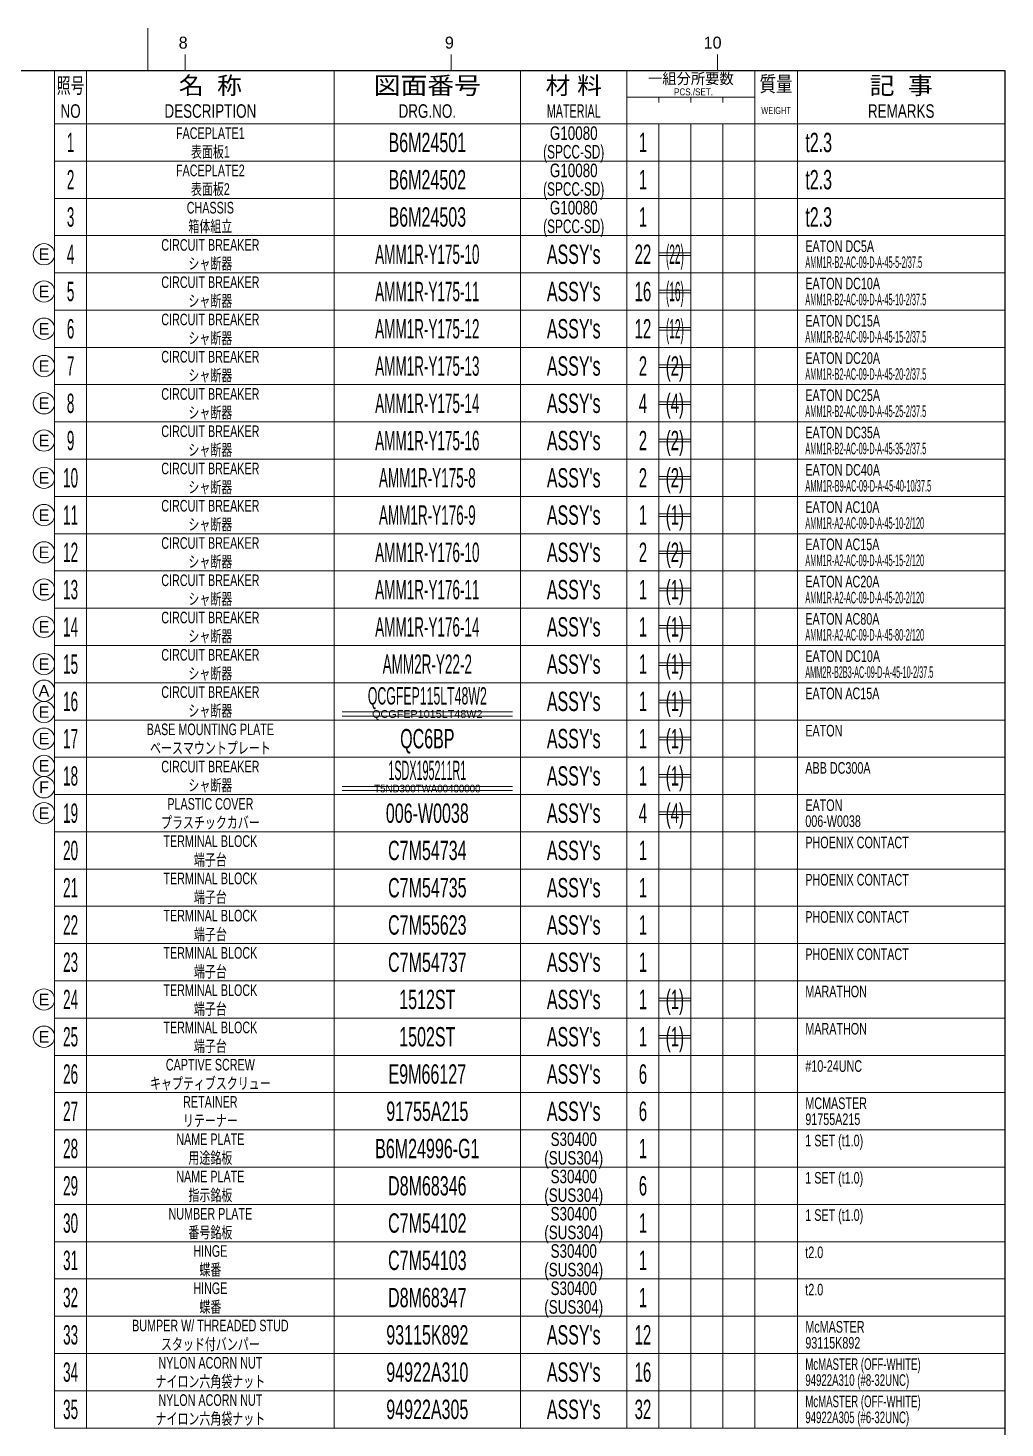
# Model space of a CAD drawing. Header units: millimetres. Extents: x 7 to 587, y 2 to 418.
# Drawn here: x 403.5 to 587, y 155 to 418 of the extents above; entities that cross this region are included whole.
import ezdxf
from ezdxf.enums import TextEntityAlignment as Align

# ---------------------------------------------------------------- set-up
doc = ezdxf.new("R2010")
doc.units = ezdxf.units.MM
for name, color, linetype in [('GR1_05', 7, 'Continuous'), ('図面枠C7M', 7, 'Continuous'), ('表題、部品表_01', 7, 'Continuous'), ('表題、部品表_02', 7, 'Continuous'), ('表題、部品表_03', 7, 'Continuous')]:
    doc.layers.add(name, color=color, linetype=linetype)
doc.styles.add('HG丸ｺﾞｼｯｸM-PRO', font='')
doc.styles.get('HG丸ｺﾞｼｯｸM-PRO').set_extended_font_data('HG丸ｺﾞｼｯｸM-PRO')

# ---------------------------------------------------------------- blocks, each defined once
blk = doc.blocks.new('BLKF023')
at = {"layer": '図面枠C7M', "color": 4, "linetype": 'Continuous', "lineweight": 13}
for p, q in [((426, 410), (426, 418)), ((433, 413), (433, 410)), ((483, 413), (483, 410)), ((533, 413), (533, 410)), ((585, 393), (587, 393)), ((585, 386), (587, 386)), ((585, 379), (587, 379)), ((585, 372), (587, 372)), ((585, 365), (587, 365)), ((585, 358), (587, 358)), ((585, 351), (587, 351)), ((585, 344), (587, 344)), ((585, 337), (587, 337)), ((585, 330), (587, 330)), ((585, 323), (587, 323)), ((585, 316), (587, 316)), ((585, 309), (587, 309)), ((585, 302), (587, 302)), ((585, 295), (587, 295)), ((585, 288), (587, 288)), ((585, 281), (587, 281)), ((585, 274), (587, 274)), ((585, 267), (587, 267)), ((587, 260), (585, 260)), ((585, 253), (587, 253)), ((585, 246), (587, 246)), ((585, 239), (587, 239)), ((585, 232), (587, 232)), ((585, 225), (587, 225)), ((585, 218), (587, 218)), ((585, 211), (587, 211)), ((585, 204), (587, 204)), ((585, 197), (587, 197)), ((585, 190), (587, 190)), ((585, 183), (587, 183)), ((585, 176), (587, 176)), ((585, 169), (587, 169)), ((585, 162), (587, 162))]:
    blk.add_line(p, q, dxfattribs=at)
at = {"layer": '図面枠C7M', "color": 2, "linetype": 'Continuous', "lineweight": 25}
for p, q in [((33, 410), (587, 410)), ((587, 410), (587, 10))]:
    blk.add_line(p, q, dxfattribs=at)
at = {"layer": '図面枠C7M', "color": 4, "linetype": 'Continuous', "lineweight": 13, "style": 'HG丸ｺﾞｼｯｸM-PRO', "width": 1.003994}
for s, height, p in [('8', 2.25, (431.8, 413.45)), ('9', 2.25, (481.8, 413.45)), ('10', 2.255, (530.4, 413.45))]:
    blk.add_text(s, height=height, dxfattribs=at).set_placement(p, align=Align.BOTTOM_LEFT)
blk = doc.blocks.new('BLKF029')
at = {"layer": '表題、部品表_01', "color": 4, "linetype": 'Continuous', "lineweight": 13}
for p, q in [((408.5, 410), (408.5, 400)), ((408.5, 410), (587, 410)), ((414.5, 410), (414.5, 400)), ((461, 410), (461, 400)), ((496, 410), (496, 400)), ((516, 410), (516, 400)), ((540, 410), (540, 400)), ((548, 410), (548, 400)), ((587, 410), (587, 400)), ((516, 405), (540, 405)), ((522, 404), (522, 405)), ((528, 405), (528, 404)), ((534, 405), (534, 404)), ((408.5, 400), (587, 400))]:
    blk.add_line(p, q, dxfattribs=at)
at = {"layer": '表題、部品表_01', "color": 3, "linetype": 'Continuous', "lineweight": 35, "style": 'HG丸ｺﾞｼｯｸM-PRO'}
for s, height, width, p in [('照号', 2.909, 0.651535, (411.5, 407.2)), ('名  称', 3.273, 1.042426, (437.75, 407.2)), ('図面番号', 3.273, 1.127518, (478.5, 407.2)), ('材 料', 3.273, 1.042439, (506, 407.2)), ('一組分所要数', 2.036, 0.966638, (528, 408.5)), ('質量', 2.909, 0.781842, (544, 407.5)), ('記  事', 3.273, 1.042426, (567.5, 407.2)), ('PCS./SET.', 1.309, 0.862935, (528.5, 406)), ('NO', 2.545, 0.740841, (411.5, 402.4)), ('DESCRIPTION', 2.5455, 0.741365, (437.75, 402.4)), ('DRG.NO.', 2.545, 0.741189, (478.5, 402.4)), ('MATERIAL', 2.545, 0.594756, (506, 402.4)), ('WEIGHT', 1.309, 0.635507, (544, 402.5)), ('REMARKS', 2.545, 0.742803, (567.5, 402.4))]:
    blk.add_text(s, height=height, dxfattribs=dict(at, width=width)).set_placement(p, align=Align.MIDDLE_CENTER)
blk = doc.blocks.new('BLKF028')
at = {"layer": '表題、部品表_01', "color": 3, "linetype": 'Continuous', "lineweight": 13}
blk.add_blockref('BLKF029', (0, 0), dxfattribs=at)
blk = doc.blocks.new('BLKF030')
at = {"layer": '表題、部品表_02', "color": 4, "linetype": 'Continuous', "lineweight": 13}
for p, q in [((408.5, 365), (408.5, 358)), ((408.5, 365), (587, 365)), ((414.5, 365), (414.5, 358)), ((461, 365), (461, 358)), ((496, 365), (496, 358)), ((516, 365), (516, 358)), ((522, 365), (522, 358)), ((528, 365), (528, 358)), ((534, 358), (534, 365)), ((540, 365), (540, 358)), ((548, 365), (548, 358)), ((587, 365), (587, 358)), ((408.5, 358), (587, 358))]:
    blk.add_line(p, q, dxfattribs=at)
blk = doc.blocks.new('BLKF032')
at = {"layer": '表題、部品表_02', "color": 4, "linetype": 'Continuous', "lineweight": 13}
for p, q in [((408.5, 358), (408.5, 351)), ((408.5, 358), (587, 358)), ((414.5, 358), (414.5, 351)), ((461, 358), (461, 351)), ((496, 358), (496, 351)), ((516, 358), (516, 351)), ((522, 358), (522, 351)), ((528, 358), (528, 351)), ((534, 351), (534, 358)), ((540, 358), (540, 351)), ((548, 358), (548, 351)), ((587, 358), (587, 351)), ((408.5, 351), (587, 351))]:
    blk.add_line(p, q, dxfattribs=at)
blk = doc.blocks.new('BLKF034')
at = {"layer": '表題、部品表_02', "color": 4, "linetype": 'Continuous', "lineweight": 13}
for p, q in [((408.5, 302), (408.5, 295)), ((408.5, 302), (587, 302)), ((414.5, 302), (414.5, 295)), ((461, 302), (461, 295)), ((496, 302), (496, 295)), ((516, 302), (516, 295)), ((522, 302), (522, 295)), ((528, 302), (528, 295)), ((534, 295), (534, 302)), ((540, 302), (540, 295)), ((548, 302), (548, 295)), ((587, 302), (587, 295)), ((408.5, 295), (587, 295))]:
    blk.add_line(p, q, dxfattribs=at)
blk = doc.blocks.new('BLKF035')
at = {"layer": '表題、部品表_02', "color": 4, "linetype": 'Continuous', "lineweight": 13}
for p, q in [((408.5, 316), (408.5, 309)), ((408.5, 316), (587, 316)), ((414.5, 316), (414.5, 309)), ((461, 316), (461, 309)), ((496, 316), (496, 309)), ((516, 316), (516, 309)), ((522, 316), (522, 309)), ((528, 316), (528, 309)), ((534, 309), (534, 316)), ((540, 316), (540, 309)), ((548, 316), (548, 309)), ((587, 316), (587, 309)), ((408.5, 309), (587, 309))]:
    blk.add_line(p, q, dxfattribs=at)
blk = doc.blocks.new('BLKF037')
at = {"layer": '表題、部品表_02', "color": 4, "linetype": 'Continuous', "lineweight": 13}
for p, q in [((408.5, 295), (408.5, 288)), ((408.5, 295), (587, 295)), ((414.5, 295), (414.5, 288)), ((461, 295), (461, 288)), ((496, 295), (496, 288)), ((516, 295), (516, 288)), ((522, 295), (522, 288)), ((528, 295), (528, 288)), ((534, 288), (534, 295)), ((540, 295), (540, 288)), ((548, 295), (548, 288)), ((587, 295), (587, 288)), ((408.5, 288), (587, 288))]:
    blk.add_line(p, q, dxfattribs=at)
blk = doc.blocks.new('BLKF039')
at = {"layer": '表題、部品表_02', "color": 4, "linetype": 'Continuous', "lineweight": 13}
for p, q in [((408.5, 323), (408.5, 316)), ((408.5, 323), (587, 323)), ((414.5, 323), (414.5, 316)), ((461, 323), (461, 316)), ((496, 323), (496, 316)), ((516, 323), (516, 316)), ((522, 323), (522, 316)), ((528, 323), (528, 316)), ((534, 316), (534, 323)), ((540, 323), (540, 316)), ((548, 323), (548, 316)), ((587, 323), (587, 316)), ((408.5, 316), (587, 316))]:
    blk.add_line(p, q, dxfattribs=at)
blk = doc.blocks.new('BLKF041')
at = {"layer": '表題、部品表_02', "color": 4, "linetype": 'Continuous', "lineweight": 13}
for p, q in [((408.5, 344), (408.5, 337)), ((408.5, 344), (587, 344)), ((414.5, 344), (414.5, 337)), ((461, 344), (461, 337)), ((496, 344), (496, 337)), ((516, 344), (516, 337)), ((522, 344), (522, 337)), ((528, 344), (528, 337)), ((534, 337), (534, 344)), ((540, 344), (540, 337)), ((548, 344), (548, 337)), ((587, 344), (587, 337)), ((408.5, 337), (587, 337))]:
    blk.add_line(p, q, dxfattribs=at)
blk = doc.blocks.new('BLKF045')
at = {"layer": '表題、部品表_02', "color": 4, "linetype": 'Continuous', "lineweight": 13}
for p, q in [((408.5, 337), (408.5, 330)), ((408.5, 337), (587, 337)), ((414.5, 337), (414.5, 330)), ((461, 337), (461, 330)), ((496, 337), (496, 330)), ((516, 337), (516, 330)), ((522, 337), (522, 330)), ((528, 337), (528, 330)), ((534, 330), (534, 337)), ((540, 337), (540, 330)), ((548, 337), (548, 330)), ((587, 337), (587, 330)), ((408.5, 330), (587, 330))]:
    blk.add_line(p, q, dxfattribs=at)
blk = doc.blocks.new('BLKF047')
at = {"layer": '表題、部品表_02', "color": 4, "linetype": 'Continuous', "lineweight": 13}
for p, q in [((408.5, 330), (408.5, 323)), ((408.5, 330), (587, 330)), ((414.5, 330), (414.5, 323)), ((461, 330), (461, 323)), ((496, 330), (496, 323)), ((516, 330), (516, 323)), ((522, 330), (522, 323)), ((528, 330), (528, 323)), ((534, 323), (534, 330)), ((540, 330), (540, 323)), ((548, 330), (548, 323)), ((587, 330), (587, 323)), ((408.5, 323), (587, 323))]:
    blk.add_line(p, q, dxfattribs=at)
blk = doc.blocks.new('BLKF048')
at = {"layer": '表題、部品表_02', "color": 4, "linetype": 'Continuous', "lineweight": 13}
for p, q in [((408.5, 288), (408.5, 281)), ((408.5, 288), (587, 288)), ((414.5, 288), (414.5, 281)), ((461, 288), (461, 281)), ((496, 288), (496, 281)), ((516, 288), (516, 281)), ((522, 288), (522, 281)), ((528, 288), (528, 281)), ((534, 281), (534, 288)), ((540, 288), (540, 281)), ((548, 288), (548, 281)), ((587, 288), (587, 281)), ((408.5, 281), (587, 281))]:
    blk.add_line(p, q, dxfattribs=at)
blk = doc.blocks.new('BLKF050')
at = {"layer": '表題、部品表_02', "color": 4, "linetype": 'Continuous', "lineweight": 13}
for p, q in [((408.5, 281), (408.5, 274)), ((408.5, 281), (587, 281)), ((414.5, 281), (414.5, 274)), ((461, 281), (461, 274)), ((496, 281), (496, 274)), ((516, 281), (516, 274)), ((522, 281), (522, 274)), ((528, 281), (528, 274)), ((534, 274), (534, 281)), ((540, 281), (540, 274)), ((548, 281), (548, 274)), ((587, 281), (587, 274)), ((408.5, 274), (587, 274))]:
    blk.add_line(p, q, dxfattribs=at)
blk = doc.blocks.new('BLKF052')
at = {"layer": '表題、部品表_02', "color": 4, "linetype": 'Continuous', "lineweight": 13}
for p, q in [((408.5, 274), (408.5, 267)), ((408.5, 274), (587, 274)), ((414.5, 274), (414.5, 267)), ((461, 274), (461, 267)), ((496, 274), (496, 267)), ((516, 274), (516, 267)), ((522, 274), (522, 267)), ((528, 274), (528, 267)), ((534, 267), (534, 274)), ((540, 274), (540, 267)), ((548, 274), (548, 267)), ((587, 274), (587, 267)), ((408.5, 267), (587, 267))]:
    blk.add_line(p, q, dxfattribs=at)
blk = doc.blocks.new('BLKF054')
at = {"layer": '表題、部品表_02', "color": 4, "linetype": 'Continuous', "lineweight": 13}
for p, q in [((408.5, 267), (408.5, 260)), ((408.5, 267), (587, 267)), ((414.5, 267), (414.5, 260)), ((461, 267), (461, 260)), ((496, 267), (496, 260)), ((516, 267), (516, 260)), ((522, 267), (522, 260)), ((528, 267), (528, 260)), ((534, 260), (534, 267)), ((540, 267), (540, 260)), ((548, 267), (548, 260)), ((587, 267), (587, 260)), ((408.5, 260), (587, 260))]:
    blk.add_line(p, q, dxfattribs=at)
blk = doc.blocks.new('BLKF056')
at = {"layer": '表題、部品表_02', "color": 4, "linetype": 'Continuous', "lineweight": 13}
for p, q in [((408.5, 260), (408.5, 253)), ((408.5, 260), (587, 260)), ((414.5, 260), (414.5, 253)), ((461, 260), (461, 253)), ((496, 260), (496, 253)), ((516, 260), (516, 253)), ((522, 260), (522, 253)), ((528, 260), (528, 253)), ((534, 253), (534, 260)), ((540, 260), (540, 253)), ((548, 260), (548, 253)), ((587, 260), (587, 253)), ((408.5, 253), (587, 253))]:
    blk.add_line(p, q, dxfattribs=at)
blk = doc.blocks.new('BLKF058')
at = {"layer": '表題、部品表_02', "color": 4, "linetype": 'Continuous', "lineweight": 13}
for p, q in [((408.5, 351), (408.5, 344)), ((408.5, 351), (587, 351)), ((414.5, 351), (414.5, 344)), ((461, 351), (461, 344)), ((496, 351), (496, 344)), ((516, 351), (516, 344)), ((522, 351), (522, 344)), ((528, 351), (528, 344)), ((534, 344), (534, 351)), ((540, 351), (540, 344)), ((548, 351), (548, 344)), ((587, 351), (587, 344)), ((408.5, 344), (587, 344))]:
    blk.add_line(p, q, dxfattribs=at)
blk = doc.blocks.new('BLKF060')
at = {"layer": '表題、部品表_02', "color": 4, "linetype": 'Continuous', "lineweight": 13}
for p, q in [((408.5, 309), (408.5, 302)), ((408.5, 309), (587, 309)), ((414.5, 309), (414.5, 302)), ((461, 309), (461, 302)), ((496, 309), (496, 302)), ((516, 309), (516, 302)), ((522, 309), (522, 302)), ((528, 309), (528, 302)), ((534, 302), (534, 309)), ((540, 309), (540, 302)), ((548, 309), (548, 302)), ((587, 309), (587, 302)), ((408.5, 302), (587, 302))]:
    blk.add_line(p, q, dxfattribs=at)
blk = doc.blocks.new('BLKF062')
at = {"layer": '表題、部品表_02', "color": 4, "linetype": 'Continuous', "lineweight": 13}
for p, q in [((408.5, 253), (408.5, 246)), ((408.5, 253), (587, 253)), ((414.5, 253), (414.5, 246)), ((461, 253), (461, 246)), ((496, 253), (496, 246)), ((516, 253), (516, 246)), ((522, 253), (522, 246)), ((528, 253), (528, 246)), ((534, 246), (534, 253)), ((540, 253), (540, 246)), ((548, 253), (548, 246)), ((587, 253), (587, 246)), ((408.5, 246), (587, 246))]:
    blk.add_line(p, q, dxfattribs=at)
blk = doc.blocks.new('BLKF064')
at = {"layer": '表題、部品表_02', "color": 4, "linetype": 'Continuous', "lineweight": 13}
for p, q in [((408.5, 386), (408.5, 379)), ((408.5, 386), (587, 386)), ((414.5, 386), (414.5, 379)), ((461, 386), (461, 379)), ((496, 386), (496, 379)), ((516, 386), (516, 379)), ((522, 386), (522, 379)), ((528, 386), (528, 379)), ((534, 379), (534, 386)), ((540, 386), (540, 379)), ((548, 386), (548, 379)), ((587, 386), (587, 379)), ((408.5, 379), (587, 379))]:
    blk.add_line(p, q, dxfattribs=at)
blk = doc.blocks.new('BLKF066')
at = {"layer": '表題、部品表_02', "color": 4, "linetype": 'Continuous', "lineweight": 13}
for p, q in [((408.5, 400), (408.5, 393)), ((408.5, 400), (587, 400)), ((414.5, 400), (414.5, 393)), ((461, 400), (461, 393)), ((496, 400), (496, 393)), ((516, 400), (516, 393)), ((522, 400), (522, 393)), ((528, 400), (528, 393)), ((534, 393), (534, 400)), ((540, 400), (540, 393)), ((548, 400), (548, 393)), ((587, 400), (587, 393)), ((408.5, 393), (587, 393))]:
    blk.add_line(p, q, dxfattribs=at)
blk = doc.blocks.new('BLKF068')
at = {"layer": '表題、部品表_02', "color": 4, "linetype": 'Continuous', "lineweight": 13}
for p, q in [((408.5, 379), (408.5, 372)), ((408.5, 379), (587, 379)), ((414.5, 379), (414.5, 372)), ((461, 379), (461, 372)), ((496, 379), (496, 372)), ((516, 379), (516, 372)), ((522, 379), (522, 372)), ((528, 379), (528, 372)), ((534, 372), (534, 379)), ((540, 379), (540, 372)), ((548, 379), (548, 372)), ((587, 379), (587, 372)), ((408.5, 372), (587, 372))]:
    blk.add_line(p, q, dxfattribs=at)
blk = doc.blocks.new('BLKF070')
at = {"layer": '表題、部品表_02', "color": 4, "linetype": 'Continuous', "lineweight": 13}
for p, q in [((408.5, 393), (408.5, 386)), ((408.5, 393), (587, 393)), ((414.5, 393), (414.5, 386)), ((461, 393), (461, 386)), ((496, 393), (496, 386)), ((516, 393), (516, 386)), ((522, 393), (522, 386)), ((528, 393), (528, 386)), ((534, 386), (534, 393)), ((540, 393), (540, 386)), ((548, 393), (548, 386)), ((587, 393), (587, 386)), ((408.5, 386), (587, 386))]:
    blk.add_line(p, q, dxfattribs=at)
blk = doc.blocks.new('BLKF072')
at = {"layer": '表題、部品表_02', "color": 4, "linetype": 'Continuous', "lineweight": 13}
for p, q in [((408.5, 372), (408.5, 365)), ((408.5, 372), (587, 372)), ((414.5, 372), (414.5, 365)), ((461, 372), (461, 365)), ((496, 372), (496, 365)), ((516, 372), (516, 365)), ((522, 372), (522, 365)), ((528, 372), (528, 365)), ((534, 365), (534, 372)), ((540, 372), (540, 365)), ((548, 372), (548, 365)), ((587, 372), (587, 365)), ((408.5, 365), (587, 365))]:
    blk.add_line(p, q, dxfattribs=at)
blk = doc.blocks.new('BLKF074')
at = {"layer": '表題、部品表_02', "color": 4, "linetype": 'Continuous', "lineweight": 13}
for p, q in [((408.5, 246), (408.5, 239)), ((408.5, 246), (587, 246)), ((414.5, 246), (414.5, 239)), ((461, 246), (461, 239)), ((496, 246), (496, 239)), ((516, 246), (516, 239)), ((522, 246), (522, 239)), ((528, 246), (528, 239)), ((534, 239), (534, 246)), ((540, 246), (540, 239)), ((548, 246), (548, 239)), ((587, 246), (587, 239)), ((408.5, 239), (587, 239))]:
    blk.add_line(p, q, dxfattribs=at)
blk = doc.blocks.new('BLKF076')
at = {"layer": '表題、部品表_02', "color": 4, "linetype": 'Continuous', "lineweight": 13}
for p, q in [((408.5, 239), (408.5, 232)), ((408.5, 239), (587, 239)), ((414.5, 239), (414.5, 232)), ((461, 239), (461, 232)), ((496, 239), (496, 232)), ((516, 239), (516, 232)), ((522, 239), (522, 232)), ((528, 239), (528, 232)), ((534, 232), (534, 239)), ((540, 239), (540, 232)), ((548, 239), (548, 232)), ((587, 239), (587, 232)), ((408.5, 232), (587, 232))]:
    blk.add_line(p, q, dxfattribs=at)
blk = doc.blocks.new('BLKF078')
at = {"layer": '表題、部品表_02', "color": 4, "linetype": 'Continuous', "lineweight": 13}
for p, q in [((408.5, 232), (408.5, 225)), ((408.5, 232), (587, 232)), ((414.5, 232), (414.5, 225)), ((461, 232), (461, 225)), ((496, 232), (496, 225)), ((516, 232), (516, 225)), ((522, 232), (522, 225)), ((528, 232), (528, 225)), ((534, 225), (534, 232)), ((540, 232), (540, 225)), ((548, 232), (548, 225)), ((587, 232), (587, 225)), ((408.5, 225), (587, 225))]:
    blk.add_line(p, q, dxfattribs=at)
blk = doc.blocks.new('BLKF080')
at = {"layer": '表題、部品表_02', "color": 4, "linetype": 'Continuous', "lineweight": 13}
for p, q in [((408.5, 225), (408.5, 218)), ((408.5, 225), (587, 225)), ((414.5, 225), (414.5, 218)), ((461, 225), (461, 218)), ((496, 225), (496, 218)), ((516, 225), (516, 218)), ((522, 225), (522, 218)), ((528, 225), (528, 218)), ((534, 218), (534, 225)), ((540, 225), (540, 218)), ((548, 225), (548, 218)), ((587, 225), (587, 218)), ((408.5, 218), (587, 218))]:
    blk.add_line(p, q, dxfattribs=at)
blk = doc.blocks.new('BLKF082')
at = {"layer": '表題、部品表_02', "color": 4, "linetype": 'Continuous', "lineweight": 13}
for p, q in [((408.5, 218), (408.5, 211)), ((408.5, 218), (587, 218)), ((414.5, 218), (414.5, 211)), ((461, 218), (461, 211)), ((496, 218), (496, 211)), ((516, 218), (516, 211)), ((522, 218), (522, 211)), ((528, 218), (528, 211)), ((534, 211), (534, 218)), ((540, 218), (540, 211)), ((548, 218), (548, 211)), ((587, 218), (587, 211)), ((408.5, 211), (587, 211))]:
    blk.add_line(p, q, dxfattribs=at)
blk = doc.blocks.new('BLKF084')
at = {"layer": '表題、部品表_02', "color": 4, "linetype": 'Continuous', "lineweight": 13}
for p, q in [((408.5, 211), (408.5, 204)), ((408.5, 211), (587, 211)), ((414.5, 211), (414.5, 204)), ((461, 211), (461, 204)), ((496, 211), (496, 204)), ((516, 211), (516, 204)), ((522, 211), (522, 204)), ((528, 211), (528, 204)), ((534, 204), (534, 211)), ((540, 211), (540, 204)), ((548, 211), (548, 204)), ((587, 211), (587, 204)), ((408.5, 204), (587, 204))]:
    blk.add_line(p, q, dxfattribs=at)
blk = doc.blocks.new('BLKF086')
at = {"layer": '表題、部品表_02', "color": 4, "linetype": 'Continuous', "lineweight": 13}
for p, q in [((408.5, 204), (408.5, 197)), ((408.5, 204), (587, 204)), ((414.5, 204), (414.5, 197)), ((461, 204), (461, 197)), ((496, 204), (496, 197)), ((516, 204), (516, 197)), ((522, 204), (522, 197)), ((528, 204), (528, 197)), ((534, 197), (534, 204)), ((540, 204), (540, 197)), ((548, 204), (548, 197)), ((587, 204), (587, 197)), ((408.5, 197), (587, 197))]:
    blk.add_line(p, q, dxfattribs=at)
blk = doc.blocks.new('BLKF088')
at = {"layer": '表題、部品表_02', "color": 4, "linetype": 'Continuous', "lineweight": 13}
for p, q in [((408.5, 197), (408.5, 190)), ((408.5, 197), (587, 197)), ((414.5, 197), (414.5, 190)), ((461, 197), (461, 190)), ((496, 197), (496, 190)), ((516, 197), (516, 190)), ((522, 197), (522, 190)), ((528, 197), (528, 190)), ((534, 190), (534, 197)), ((540, 197), (540, 190)), ((548, 197), (548, 190)), ((587, 197), (587, 190)), ((408.5, 190), (587, 190))]:
    blk.add_line(p, q, dxfattribs=at)
blk = doc.blocks.new('BLKF090')
at = {"layer": '表題、部品表_02', "color": 4, "linetype": 'Continuous', "lineweight": 13}
for p, q in [((408.5, 190), (408.5, 183)), ((408.5, 190), (587, 190)), ((414.5, 190), (414.5, 183)), ((461, 190), (461, 183)), ((496, 190), (496, 183)), ((516, 190), (516, 183)), ((522, 190), (522, 183)), ((528, 190), (528, 183)), ((534, 183), (534, 190)), ((540, 190), (540, 183)), ((548, 190), (548, 183)), ((587, 190), (587, 183)), ((408.5, 183), (587, 183))]:
    blk.add_line(p, q, dxfattribs=at)
blk = doc.blocks.new('BLKF092')
at = {"layer": '表題、部品表_02', "color": 4, "linetype": 'Continuous', "lineweight": 13}
for p, q in [((408.5, 176), (408.5, 169)), ((408.5, 176), (587, 176)), ((414.5, 176), (414.5, 169)), ((461, 176), (461, 169)), ((496, 176), (496, 169)), ((516, 176), (516, 169)), ((522, 176), (522, 169)), ((528, 176), (528, 169)), ((534, 169), (534, 176)), ((540, 176), (540, 169)), ((548, 176), (548, 169)), ((587, 176), (587, 169)), ((408.5, 169), (587, 169))]:
    blk.add_line(p, q, dxfattribs=at)
blk = doc.blocks.new('BLKF094')
at = {"layer": '表題、部品表_02', "color": 4, "linetype": 'Continuous', "lineweight": 13}
for p, q in [((408.5, 169), (408.5, 162)), ((408.5, 169), (587, 169)), ((414.5, 169), (414.5, 162)), ((461, 169), (461, 162)), ((496, 169), (496, 162)), ((516, 169), (516, 162)), ((522, 169), (522, 162)), ((528, 169), (528, 162)), ((534, 162), (534, 169)), ((540, 169), (540, 162)), ((548, 169), (548, 162)), ((587, 169), (587, 162)), ((408.5, 162), (587, 162))]:
    blk.add_line(p, q, dxfattribs=at)
blk = doc.blocks.new('BLKF112')
at = {"layer": '表題、部品表_02', "color": 4, "linetype": 'Continuous', "lineweight": 13}
for p, q in [((408.5, 162), (408.5, 155)), ((408.5, 162), (587, 162)), ((414.5, 162), (414.5, 155)), ((461, 162), (461, 155)), ((496, 162), (496, 155)), ((516, 162), (516, 155)), ((522, 162), (522, 155)), ((528, 162), (528, 155)), ((534, 155), (534, 162)), ((540, 162), (540, 155)), ((548, 162), (548, 155)), ((587, 162), (587, 155)), ((408.5, 155), (587, 155))]:
    blk.add_line(p, q, dxfattribs=at)
blk = doc.blocks.new('BLKF156')
at = {"layer": '表題、部品表_02', "color": 4, "linetype": 'Continuous', "lineweight": 13}
for p, q in [((408.5, 183), (408.5, 176)), ((408.5, 183), (587, 183)), ((414.5, 183), (414.5, 176)), ((461, 183), (461, 176)), ((496, 183), (496, 176)), ((516, 183), (516, 176)), ((522, 183), (522, 176)), ((528, 183), (528, 176)), ((534, 176), (534, 183)), ((540, 183), (540, 176)), ((548, 183), (548, 176)), ((587, 183), (587, 176)), ((408.5, 176), (587, 176))]:
    blk.add_line(p, q, dxfattribs=at)
blk = doc.blocks.new('BLKF180')
at = {"layer": 'GR1_05', "color": 4, "linetype": 'Continuous', "lineweight": 13}
blk.add_circle((406.5, 293.5), 2, dxfattribs=at)
at = {"layer": 'GR1_05', "color": 4, "linetype": 'Continuous', "lineweight": 13, "style": 'HG丸ｺﾞｼｯｸM-PRO', "width": 1.042301}
blk.add_text('A', height=2.18, dxfattribs=at).set_placement((406.5, 293.5), align=Align.MIDDLE_CENTER)
blk = doc.blocks.new('BLKF195')
at = {"layer": 'GR1_05', "color": 4, "linetype": 'Continuous', "lineweight": 13}
blk.add_circle((406.5, 375.5), 2, dxfattribs=at)
at = {"layer": 'GR1_05', "color": 4, "linetype": 'Continuous', "lineweight": 13, "style": 'HG丸ｺﾞｼｯｸM-PRO', "width": 1.04259}
blk.add_text('E', height=2.18, dxfattribs=at).set_placement((406.5, 375.5), align=Align.MIDDLE_CENTER)
blk = doc.blocks.new('BLKF196')
at = {"layer": 'GR1_05', "color": 4, "linetype": 'Continuous', "lineweight": 13}
blk.add_circle((406.5, 368.5), 2, dxfattribs=at)
at = {"layer": 'GR1_05', "color": 4, "linetype": 'Continuous', "lineweight": 13, "style": 'HG丸ｺﾞｼｯｸM-PRO', "width": 1.04259}
blk.add_text('E', height=2.18, dxfattribs=at).set_placement((406.5, 368.5), align=Align.MIDDLE_CENTER)
blk = doc.blocks.new('BLKF197')
at = {"layer": 'GR1_05', "color": 4, "linetype": 'Continuous', "lineweight": 13}
blk.add_circle((406.5, 361.5), 2, dxfattribs=at)
at = {"layer": 'GR1_05', "color": 4, "linetype": 'Continuous', "lineweight": 13, "style": 'HG丸ｺﾞｼｯｸM-PRO', "width": 1.04259}
blk.add_text('E', height=2.18, dxfattribs=at).set_placement((406.5, 361.5), align=Align.MIDDLE_CENTER)
blk = doc.blocks.new('BLKF198')
at = {"layer": 'GR1_05', "color": 4, "linetype": 'Continuous', "lineweight": 13}
blk.add_circle((406.5, 354.5), 2, dxfattribs=at)
at = {"layer": 'GR1_05', "color": 4, "linetype": 'Continuous', "lineweight": 13, "style": 'HG丸ｺﾞｼｯｸM-PRO', "width": 1.04259}
blk.add_text('E', height=2.18, dxfattribs=at).set_placement((406.5, 354.5), align=Align.MIDDLE_CENTER)
blk = doc.blocks.new('BLKF199')
at = {"layer": 'GR1_05', "color": 4, "linetype": 'Continuous', "lineweight": 13}
blk.add_circle((406.5, 347.5), 2, dxfattribs=at)
at = {"layer": 'GR1_05', "color": 4, "linetype": 'Continuous', "lineweight": 13, "style": 'HG丸ｺﾞｼｯｸM-PRO', "width": 1.04259}
blk.add_text('E', height=2.18, dxfattribs=at).set_placement((406.5, 347.5), align=Align.MIDDLE_CENTER)
blk = doc.blocks.new('BLKF200')
at = {"layer": 'GR1_05', "color": 4, "linetype": 'Continuous', "lineweight": 13}
blk.add_circle((406.5, 340.5), 2, dxfattribs=at)
at = {"layer": 'GR1_05', "color": 4, "linetype": 'Continuous', "lineweight": 13, "style": 'HG丸ｺﾞｼｯｸM-PRO', "width": 1.04259}
blk.add_text('E', height=2.18, dxfattribs=at).set_placement((406.5, 340.5), align=Align.MIDDLE_CENTER)
blk = doc.blocks.new('BLKF201')
at = {"layer": 'GR1_05', "color": 4, "linetype": 'Continuous', "lineweight": 13}
blk.add_circle((406.5, 333.5), 2, dxfattribs=at)
at = {"layer": 'GR1_05', "color": 4, "linetype": 'Continuous', "lineweight": 13, "style": 'HG丸ｺﾞｼｯｸM-PRO', "width": 1.04259}
blk.add_text('E', height=2.18, dxfattribs=at).set_placement((406.5, 333.5), align=Align.MIDDLE_CENTER)
blk = doc.blocks.new('BLKF202')
at = {"layer": 'GR1_05', "color": 4, "linetype": 'Continuous', "lineweight": 13}
blk.add_circle((406.5, 326.5), 2, dxfattribs=at)
at = {"layer": 'GR1_05', "color": 4, "linetype": 'Continuous', "lineweight": 13, "style": 'HG丸ｺﾞｼｯｸM-PRO', "width": 1.04259}
blk.add_text('E', height=2.18, dxfattribs=at).set_placement((406.5, 326.5), align=Align.MIDDLE_CENTER)
blk = doc.blocks.new('BLKF203')
at = {"layer": 'GR1_05', "color": 4, "linetype": 'Continuous', "lineweight": 13}
blk.add_circle((406.5, 319.5), 2, dxfattribs=at)
at = {"layer": 'GR1_05', "color": 4, "linetype": 'Continuous', "lineweight": 13, "style": 'HG丸ｺﾞｼｯｸM-PRO', "width": 1.04259}
blk.add_text('E', height=2.18, dxfattribs=at).set_placement((406.5, 319.5), align=Align.MIDDLE_CENTER)
blk = doc.blocks.new('BLKF204')
at = {"layer": 'GR1_05', "color": 4, "linetype": 'Continuous', "lineweight": 13}
blk.add_circle((406.5, 312.5), 2, dxfattribs=at)
at = {"layer": 'GR1_05', "color": 4, "linetype": 'Continuous', "lineweight": 13, "style": 'HG丸ｺﾞｼｯｸM-PRO', "width": 1.04259}
blk.add_text('E', height=2.18, dxfattribs=at).set_placement((406.5, 312.5), align=Align.MIDDLE_CENTER)
blk = doc.blocks.new('BLKF205')
at = {"layer": 'GR1_05', "color": 4, "linetype": 'Continuous', "lineweight": 13}
blk.add_circle((406.5, 305.5), 2, dxfattribs=at)
at = {"layer": 'GR1_05', "color": 4, "linetype": 'Continuous', "lineweight": 13, "style": 'HG丸ｺﾞｼｯｸM-PRO', "width": 1.04259}
blk.add_text('E', height=2.18, dxfattribs=at).set_placement((406.5, 305.5), align=Align.MIDDLE_CENTER)
blk = doc.blocks.new('BLKF206')
at = {"layer": 'GR1_05', "color": 4, "linetype": 'Continuous', "lineweight": 13}
blk.add_circle((406.5, 298.5), 2, dxfattribs=at)
at = {"layer": 'GR1_05', "color": 4, "linetype": 'Continuous', "lineweight": 13, "style": 'HG丸ｺﾞｼｯｸM-PRO', "width": 1.04259}
blk.add_text('E', height=2.18, dxfattribs=at).set_placement((406.5, 298.5), align=Align.MIDDLE_CENTER)
blk = doc.blocks.new('BLKF207')
at = {"layer": 'GR1_05', "color": 4, "linetype": 'Continuous', "lineweight": 13}
blk.add_circle((406.5, 270.5), 2, dxfattribs=at)
at = {"layer": 'GR1_05', "color": 4, "linetype": 'Continuous', "lineweight": 13, "style": 'HG丸ｺﾞｼｯｸM-PRO', "width": 1.04259}
blk.add_text('E', height=2.18, dxfattribs=at).set_placement((406.5, 270.5), align=Align.MIDDLE_CENTER)
blk = doc.blocks.new('BLKF208')
at = {"layer": 'GR1_05', "color": 4, "linetype": 'Continuous', "lineweight": 13}
blk.add_circle((406.5, 279.37), 2, dxfattribs=at)
at = {"layer": 'GR1_05', "color": 4, "linetype": 'Continuous', "lineweight": 13, "style": 'HG丸ｺﾞｼｯｸM-PRO', "width": 1.04259}
blk.add_text('E', height=2.18, dxfattribs=at).set_placement((406.5, 279.37), align=Align.MIDDLE_CENTER)
blk = doc.blocks.new('BLKF209')
at = {"layer": 'GR1_05', "color": 4, "linetype": 'Continuous', "lineweight": 13}
blk.add_circle((406.5, 284.5), 2, dxfattribs=at)
at = {"layer": 'GR1_05', "color": 4, "linetype": 'Continuous', "lineweight": 13, "style": 'HG丸ｺﾞｼｯｸM-PRO', "width": 1.04259}
blk.add_text('E', height=2.18, dxfattribs=at).set_placement((406.5, 284.5), align=Align.MIDDLE_CENTER)
blk = doc.blocks.new('BLKF210')
at = {"layer": 'GR1_05', "color": 4, "linetype": 'Continuous', "lineweight": 13}
blk.add_circle((406.5, 235.5), 2, dxfattribs=at)
at = {"layer": 'GR1_05', "color": 4, "linetype": 'Continuous', "lineweight": 13, "style": 'HG丸ｺﾞｼｯｸM-PRO', "width": 1.04259}
blk.add_text('E', height=2.18, dxfattribs=at).set_placement((406.5, 235.5), align=Align.MIDDLE_CENTER)
blk = doc.blocks.new('BLKF211')
at = {"layer": 'GR1_05', "color": 4, "linetype": 'Continuous', "lineweight": 13}
blk.add_circle((406.5, 228.5), 2, dxfattribs=at)
at = {"layer": 'GR1_05', "color": 4, "linetype": 'Continuous', "lineweight": 13, "style": 'HG丸ｺﾞｼｯｸM-PRO', "width": 1.04259}
blk.add_text('E', height=2.18, dxfattribs=at).set_placement((406.5, 228.5), align=Align.MIDDLE_CENTER)
blk = doc.blocks.new('BLKF212')
at = {"layer": 'GR1_05', "color": 4, "linetype": 'Continuous', "lineweight": 13}
blk.add_circle((406.5, 289.5), 2, dxfattribs=at)
at = {"layer": 'GR1_05', "color": 4, "linetype": 'Continuous', "lineweight": 13, "style": 'HG丸ｺﾞｼｯｸM-PRO', "width": 1.04259}
blk.add_text('E', height=2.18, dxfattribs=at).set_placement((406.5, 289.5), align=Align.MIDDLE_CENTER)
blk = doc.blocks.new('BLKF221')
at = {"layer": 'GR1_05', "color": 4, "linetype": 'Continuous', "lineweight": 13}
blk.add_circle((406.5, 275.37), 2, dxfattribs=at)
at = {"layer": 'GR1_05', "color": 4, "linetype": 'Continuous', "lineweight": 13, "style": 'HG丸ｺﾞｼｯｸM-PRO', "width": 1.042153}
blk.add_text('F', height=2.18, dxfattribs=at).set_placement((406.5, 275.37), align=Align.MIDDLE_CENTER)

msp = doc.modelspace()

# ---------------------------------------------------------------- linework, layer by layer
at = {"layer": 'GR1_05', "color": 4, "linetype": 'Continuous', "lineweight": 13}
for p, q in [((522, 375.75), (528, 375.75)), ((522, 375.25), (528, 375.25)), ((522, 368.75), (528, 368.75)), ((522, 368.25), (528, 368.25)), ((522, 361.75), (528, 361.75)), ((522, 361.25), (528, 361.25)), ((522, 354.75), (528, 354.75)), ((522, 354.25), (528, 354.25)), ((522, 347.75), (528, 347.75)), ((522, 347.25), (528, 347.25)), ((522, 340.75), (528, 340.75)), ((522, 340.25), (528, 340.25)), ((522, 333.75), (528, 333.75)), ((522, 333.25), (528, 333.25)), ((522, 326.75), (528, 326.75)), ((522, 326.25), (528, 326.25)), ((522, 319.75), (528, 319.75)), ((522, 319.25), (528, 319.25)), ((522, 312.75), (528, 312.75)), ((522, 312.25), (528, 312.25)), ((522, 305.75), (528, 305.75)), ((522, 305.25), (528, 305.25)), ((522, 298.75), (528, 298.75)), ((522, 298.25), (528, 298.25)), ((462.5, 289.53), (494.5, 289.53)), ((522, 291.75), (528, 291.75)), ((522, 291.25), (528, 291.25)), ((462.5, 288.73), (494.5, 288.73)), ((522, 284.75), (528, 284.75)), ((522, 284.25), (528, 284.25)), ((522, 277.75), (528, 277.75)), ((522, 277.25), (528, 277.25)), ((462.5, 275.53), (494.5, 275.53)), ((462.5, 274.73), (494.5, 274.73)), ((522, 270.75), (528, 270.75)), ((522, 270.25), (528, 270.25)), ((522, 235.75), (528, 235.75)), ((522, 235.25), (528, 235.25)), ((522, 228.75), (528, 228.75)), ((522, 228.25), (528, 228.25))]:
    msp.add_line(p, q, dxfattribs=at)

# ---------------------------------------------------------------- block references
for name in ['BLKF195', 'BLKF196', 'BLKF197', 'BLKF198', 'BLKF199', 'BLKF200', 'BLKF201', 'BLKF202', 'BLKF203', 'BLKF204', 'BLKF205', 'BLKF206', 'BLKF180', 'BLKF212', 'BLKF209', 'BLKF208', 'BLKF221', 'BLKF207', 'BLKF210', 'BLKF211']:
    msp.add_blockref(name, (0, 0), dxfattribs=at)
at = {"layer": '図面枠C7M', "color": 4, "linetype": 'Continuous', "lineweight": 13}
msp.add_blockref('BLKF023', (0, 0), dxfattribs=at)
at = {"layer": '表題、部品表_01', "color": 3, "linetype": 'Continuous', "lineweight": 13}
msp.add_blockref('BLKF028', (0, 0), dxfattribs=at)
at = {"layer": '表題、部品表_02', "color": 4, "linetype": 'Continuous', "lineweight": 13}
for name in ['BLKF066', 'BLKF070', 'BLKF064', 'BLKF068', 'BLKF072', 'BLKF030', 'BLKF032', 'BLKF058', 'BLKF041', 'BLKF045', 'BLKF047', 'BLKF039', 'BLKF035', 'BLKF060', 'BLKF034', 'BLKF037', 'BLKF048', 'BLKF050', 'BLKF052', 'BLKF054', 'BLKF056', 'BLKF062', 'BLKF074', 'BLKF076', 'BLKF078', 'BLKF080', 'BLKF082', 'BLKF084', 'BLKF086', 'BLKF088', 'BLKF090', 'BLKF156', 'BLKF092', 'BLKF094', 'BLKF112']:
    msp.add_blockref(name, (0, 0), dxfattribs=at)

# ---------------------------------------------------------------- texts
at = {"layer": 'GR1_05', "color": 3, "linetype": 'Continuous', "lineweight": 13, "style": 'HG丸ｺﾞｼｯｸM-PRO'}
for s, width, p in [('(22)', 0.391835, (525, 375.5)), ('(16)', 0.391835, (525, 368.5)), ('(12)', 0.391835, (525, 361.5)), ('(2)', 0.576968, (525, 354.5)), ('(4)', 0.576968, (525, 347.5)), ('(2)', 0.576968, (525, 340.5)), ('(2)', 0.576968, (525, 333.5)), ('(1)', 0.576968, (525, 326.5)), ('(2)', 0.576968, (525, 319.5)), ('(1)', 0.576968, (525, 312.5)), ('(1)', 0.576968, (525, 305.5)), ('(1)', 0.576968, (525, 298.5)), ('(1)', 0.576968, (525, 291.5)), ('(1)', 0.576968, (525, 284.5)), ('(1)', 0.576968, (525, 277.5)), ('(4)', 0.576968, (525, 270.5)), ('(1)', 0.576968, (525, 235.5)), ('(1)', 0.576968, (525, 228.5))]:
    msp.add_text(s, height=3.636, dxfattribs=dict(at, width=width)).set_placement(p, align=Align.MIDDLE_CENTER)
at = {"layer": 'GR1_05', "color": 3, "linetype": 'Continuous', "lineweight": 35, "style": 'HG丸ｺﾞｼｯｸM-PRO'}
for s, width, p in [('QCGFEP1015LT48W2', 1.042525, (478.5, 289.13)), ('T5ND300TWA00400000', 0.93773, (478.5, 275.13))]:
    msp.add_text(s, height=1.4545, dxfattribs=dict(at, width=width)).set_placement(p, align=Align.MIDDLE_CENTER)
at = {"layer": '表題、部品表_03', "color": 3, "linetype": 'Continuous', "lineweight": 35, "style": 'HG丸ｺﾞｼｯｸM-PRO'}
for s, height, width, p in [('1', 3.64, 0.521199, (411.5, 396.5)), ('FACEPLATE1', 2.182, 0.692396, (437.75, 398.25)), ('B6M24501', 3.636, 0.619614, (478.5, 396.5)), ('G10080', 2.545, 0.740408, (506, 398.25)), ('1', 3.64, 0.576062, (519, 396.5)), ('表面板1', 2.182, 0.692062, (437.75, 394.75)), ('(SPCC-SD)', 2.545, 0.652377, (506, 394.75)), ('FACEPLATE2', 2.182, 0.692396, (437.75, 391.25)), ('G10080', 2.545, 0.740408, (506, 391.25)), ('2', 3.64, 0.521199, (411.5, 389.5)), ('B6M24502', 3.636, 0.619614, (478.5, 389.5)), ('1', 3.64, 0.576062, (519, 389.5)), ('表面板2', 2.182, 0.692062, (437.75, 387.75)), ('(SPCC-SD)', 2.545, 0.652377, (506, 387.75)), ('3', 3.64, 0.521199, (411.5, 382.5)), ('CHASSIS', 2.182, 0.692411, (437.75, 384.25)), ('B6M24503', 3.636, 0.619614, (478.5, 382.5)), ('G10080', 2.545, 0.740408, (506, 384.25)), ('1', 3.64, 0.576062, (519, 382.5)), ('箱体組立', 2.182, 0.692256, (437.75, 380.75)), ('(SPCC-SD)', 2.545, 0.652377, (506, 380.75)), ('4', 3.64, 0.521199, (411.5, 375.5)), ('CIRCUIT BREAKER', 2.1818, 0.693165, (437.75, 377.25)), ('AMM1R-Y175-10', 3.6364, 0.521346, (478.5, 375.5)), ("ASSY's", 3.636, 0.617769, (506, 375.5)), ('22', 3.636, 0.576062, (519, 375.5)), ('シャ断器', 2.182, 0.692256, (437.75, 373.75)), ('CIRCUIT BREAKER', 2.1818, 0.693165, (437.75, 370.25)), ('5', 3.64, 0.521199, (411.5, 368.5)), ('AMM1R-Y175-11', 3.6364, 0.521346, (478.5, 368.5)), ("ASSY's", 3.636, 0.617769, (506, 368.5)), ('16', 3.636, 0.576062, (519, 368.5)), ('シャ断器', 2.182, 0.692256, (437.75, 366.75)), ('6', 3.64, 0.521199, (411.5, 361.5)), ('CIRCUIT BREAKER', 2.1818, 0.693165, (437.75, 363.25)), ('AMM1R-Y175-12', 3.6364, 0.521346, (478.5, 361.5)), ("ASSY's", 3.636, 0.617769, (506, 361.5)), ('12', 3.636, 0.576062, (519, 361.5)), ('シャ断器', 2.182, 0.692256, (437.75, 359.75)), ('7', 3.64, 0.521199, (411.5, 354.5)), ('CIRCUIT BREAKER', 2.1818, 0.693165, (437.75, 356.25)), ('AMM1R-Y175-13', 3.6364, 0.521346, (478.5, 354.5)), ("ASSY's", 3.636, 0.617769, (506, 354.5)), ('2', 3.64, 0.576062, (519, 354.5)), ('シャ断器', 2.182, 0.692256, (437.75, 352.75)), ('CIRCUIT BREAKER', 2.1818, 0.693165, (437.75, 349.25)), ('8', 3.64, 0.521199, (411.5, 347.5)), ('AMM1R-Y175-14', 3.6364, 0.521346, (478.5, 347.5)), ("ASSY's", 3.636, 0.617769, (506, 347.5)), ('4', 3.64, 0.576062, (519, 347.5)), ('シャ断器', 2.182, 0.692256, (437.75, 345.75)), ('9', 3.64, 0.521199, (411.5, 340.5)), ('CIRCUIT BREAKER', 2.1818, 0.693165, (437.75, 342.25)), ('AMM1R-Y175-16', 3.6364, 0.521346, (478.5, 340.5)), ("ASSY's", 3.636, 0.617769, (506, 340.5)), ('2', 3.64, 0.576062, (519, 340.5)), ('シャ断器', 2.182, 0.692256, (437.75, 338.75)), ('10', 3.636, 0.521199, (411.5, 333.5)), ('CIRCUIT BREAKER', 2.1818, 0.693165, (437.75, 335.25)), ('AMM1R-Y175-8', 3.6364, 0.521358, (478.5, 333.5)), ("ASSY's", 3.636, 0.617769, (506, 333.5)), ('2', 3.64, 0.576062, (519, 333.5)), ('シャ断器', 2.182, 0.692256, (437.75, 331.75)), ('CIRCUIT BREAKER', 2.1818, 0.693165, (437.75, 328.25)), ('11', 3.636, 0.521199, (411.5, 326.5)), ('シャ断器', 2.182, 0.692256, (437.75, 324.75)), ('AMM1R-Y176-9', 3.6364, 0.521358, (478.5, 326.5)), ("ASSY's", 3.636, 0.617769, (506, 326.5)), ('1', 3.64, 0.576062, (519, 326.5)), ('12', 3.636, 0.521199, (411.5, 319.5)), ('CIRCUIT BREAKER', 2.1818, 0.693165, (437.75, 321.25)), ('AMM1R-Y176-10', 3.6364, 0.521346, (478.5, 319.5)), ("ASSY's", 3.636, 0.617769, (506, 319.5)), ('2', 3.64, 0.576062, (519, 319.5)), ('シャ断器', 2.182, 0.692256, (437.75, 317.75)), ('13', 3.636, 0.521199, (411.5, 312.5)), ('CIRCUIT BREAKER', 2.1818, 0.693165, (437.75, 314.25)), ('AMM1R-Y176-11', 3.6364, 0.521346, (478.5, 312.5)), ("ASSY's", 3.636, 0.617769, (506, 312.5)), ('1', 3.64, 0.576062, (519, 312.5)), ('シャ断器', 2.182, 0.692256, (437.75, 310.75)), ('CIRCUIT BREAKER', 2.1818, 0.693165, (437.75, 307.25)), ('14', 3.636, 0.521199, (411.5, 305.5)), ('シャ断器', 2.182, 0.692256, (437.75, 303.75)), ('AMM1R-Y176-14', 3.6364, 0.521346, (478.5, 305.5)), ("ASSY's", 3.636, 0.617769, (506, 305.5)), ('1', 3.64, 0.576062, (519, 305.5)), ('15', 3.636, 0.521199, (411.5, 298.5)), ('CIRCUIT BREAKER', 2.1818, 0.693165, (437.75, 300.25)), ('AMM2R-Y22-2', 3.6364, 0.521373, (478.5, 298.5)), ("ASSY's", 3.636, 0.617769, (506, 298.5)), ('1', 3.64, 0.576062, (519, 298.5)), ('シャ断器', 2.182, 0.692256, (437.75, 296.75)), ('16', 3.636, 0.521199, (411.5, 291.5)), ('CIRCUIT BREAKER', 2.1818, 0.693165, (437.75, 293.25)), ('QCGFEP115LT48W2', 3.2727, 0.528092, (478.5, 292.54)), ("ASSY's", 3.636, 0.617769, (506, 291.5)), ('1', 3.64, 0.576062, (519, 291.5)), ('シャ断器', 2.182, 0.692256, (437.75, 289.75)), ('BASE MOUNTING PLATE', 2.1818, 0.692288, (437.75, 286.25)), ('17', 3.636, 0.521199, (411.5, 284.5)), ('ベースマウントプレート', 2.1818, 0.692256, (437.75, 282.75)), ('QC6BP', 3.636, 0.618966, (478.5, 284.5)), ("ASSY's", 3.636, 0.617769, (506, 284.5)), ('1', 3.64, 0.576062, (519, 284.5)), ('18', 3.636, 0.521199, (411.5, 277.5)), ('CIRCUIT BREAKER', 2.1818, 0.693165, (437.75, 279.25)), ('1SDX195211R1', 3.6364, 0.416141, (478.5, 278.54)), ("ASSY's", 3.636, 0.617769, (506, 277.5)), ('1', 3.64, 0.576062, (519, 277.5)), ('シャ断器', 2.182, 0.692256, (437.75, 275.75)), ('19', 3.636, 0.521199, (411.5, 270.5)), ('PLASTIC COVER', 2.1818, 0.692373, (437.75, 272.25)), ('006-W0038', 3.636, 0.619789, (478.5, 270.5)), ("ASSY's", 3.636, 0.617769, (506, 270.5)), ('4', 3.64, 0.576062, (519, 270.5)), ('プラスチックカバー', 2.182, 0.692256, (437.75, 268.75)), ('TERMINAL BLOCK', 2.1818, 0.693044, (437.75, 265.25)), ('20', 3.636, 0.521199, (411.5, 263.5)), ('端子台', 2.182, 0.692256, (437.75, 261.75)), ('C7M54734', 3.636, 0.619792, (478.5, 263.5)), ("ASSY's", 3.636, 0.617769, (506, 263.5)), ('1', 3.64, 0.576062, (519, 263.5)), ('21', 3.636, 0.521199, (411.5, 256.5)), ('TERMINAL BLOCK', 2.1818, 0.693044, (437.75, 258.25)), ('C7M54735', 3.636, 0.619792, (478.5, 256.5)), ("ASSY's", 3.636, 0.617769, (506, 256.5)), ('1', 3.64, 0.576062, (519, 256.5)), ('端子台', 2.182, 0.692256, (437.75, 254.75)), ('22', 3.636, 0.521199, (411.5, 249.5)), ('TERMINAL BLOCK', 2.1818, 0.693044, (437.75, 251.25)), ('C7M55623', 3.636, 0.619792, (478.5, 249.5)), ("ASSY's", 3.636, 0.617769, (506, 249.5)), ('1', 3.64, 0.576062, (519, 249.5)), ('端子台', 2.182, 0.692256, (437.75, 247.75)), ('TERMINAL BLOCK', 2.1818, 0.693044, (437.75, 244.25)), ('23', 3.636, 0.521199, (411.5, 242.5)), ('端子台', 2.182, 0.692256, (437.75, 240.75)), ('C7M54737', 3.636, 0.619792, (478.5, 242.5)), ("ASSY's", 3.636, 0.617769, (506, 242.5)), ('1', 3.64, 0.576062, (519, 242.5)), ('24', 3.636, 0.521199, (411.5, 235.5)), ('TERMINAL BLOCK', 2.1818, 0.693044, (437.75, 237.25)), ('1512ST', 3.636, 0.619032, (478.5, 235.5)), ("ASSY's", 3.636, 0.617769, (506, 235.5)), ('1', 3.64, 0.576062, (519, 235.5)), ('端子台', 2.182, 0.692256, (437.75, 233.75)), ('25', 3.636, 0.521199, (411.5, 228.5)), ('TERMINAL BLOCK', 2.1818, 0.693044, (437.75, 230.25)), ('1502ST', 3.636, 0.619032, (478.5, 228.5)), ("ASSY's", 3.636, 0.617769, (506, 228.5)), ('1', 3.64, 0.576062, (519, 228.5)), ('端子台', 2.182, 0.692256, (437.75, 226.75)), ('CAPTIVE SCREW', 2.1818, 0.692123, (437.75, 223.25)), ('26', 3.636, 0.521199, (411.5, 221.5)), ('キャプティブスクリュー', 2.1818, 0.692256, (437.75, 219.75)), ('E9M66127', 3.636, 0.619819, (478.5, 221.5)), ("ASSY's", 3.636, 0.617769, (506, 221.5)), ('6', 3.64, 0.576062, (519, 221.5)), ('27', 3.636, 0.521199, (411.5, 214.5)), ('RETAINER', 2.182, 0.692899, (437.75, 216.25)), ('91755A215', 3.636, 0.619765, (478.5, 214.5)), ("ASSY's", 3.636, 0.617769, (506, 214.5)), ('6', 3.64, 0.576062, (519, 214.5)), ('リテーナー', 2.182, 0.692256, (437.75, 212.75)), ('S30400', 2.545, 0.740904, (506, 209.25)), ('28', 3.636, 0.521199, (411.5, 207.5)), ('NAME PLATE', 2.182, 0.692312, (437.75, 209.25)), ('B6M24996-G1', 3.6364, 0.619302, (478.5, 207.5)), ('1', 3.64, 0.576062, (519, 207.5)), ('用途銘板', 2.182, 0.692256, (437.75, 205.75)), ('(SUS304)', 2.545, 0.740651, (506, 205.75)), ('NAME PLATE', 2.182, 0.692312, (437.75, 202.25)), ('S30400', 2.545, 0.740904, (506, 202.25)), ('29', 3.636, 0.521199, (411.5, 200.5)), ('指示銘板', 2.182, 0.692256, (437.75, 198.75)), ('D8M68346', 3.636, 0.619412, (478.5, 200.5)), ('(SUS304)', 2.545, 0.740651, (506, 198.75)), ('6', 3.64, 0.576062, (519, 200.5)), ('30', 3.636, 0.521199, (411.5, 193.5)), ('NUMBER PLATE', 2.1818, 0.692437, (437.75, 195.25)), ('C7M54102', 3.636, 0.619792, (478.5, 193.5)), ('S30400', 2.545, 0.740904, (506, 195.25)), ('1', 3.64, 0.576062, (519, 193.5)), ('番号銘板', 2.182, 0.692256, (437.75, 191.75)), ('(SUS304)', 2.545, 0.740651, (506, 191.75)), ('HINGE', 2.182, 0.691713, (437.75, 188.25)), ('S30400', 2.545, 0.740904, (506, 188.25)), ('31', 3.636, 0.521199, (411.5, 186.5)), ('C7M54103', 3.636, 0.619792, (478.5, 186.5)), ('1', 3.64, 0.576062, (519, 186.5)), ('蝶番', 2.182, 0.692256, (437.75, 184.75)), ('(SUS304)', 2.545, 0.740651, (506, 184.75)), ('HINGE', 2.182, 0.691713, (437.75, 181.25)), ('S30400', 2.545, 0.740904, (506, 181.25)), ('32', 3.636, 0.521199, (411.5, 179.5)), ('蝶番', 2.182, 0.692256, (437.75, 177.75)), ('D8M68347', 3.636, 0.619412, (478.5, 179.5)), ('(SUS304)', 2.545, 0.740651, (506, 177.75)), ('1', 3.64, 0.576062, (519, 179.5)), ('33', 3.636, 0.521199, (411.5, 172.5)), ('BUMPER W/ THREADED STUD', 2.1818, 0.692195, (437.75, 174.25)), ('93115K892', 3.636, 0.619765, (478.5, 172.5)), ("ASSY's", 3.636, 0.617769, (506, 172.5)), ('12', 3.636, 0.576062, (519, 172.5)), ('スタッド付バンパー', 2.182, 0.692256, (437.75, 170.75)), ('NYLON ACORN NUT', 2.1818, 0.691991, (437.75, 167.25)), ('34', 3.636, 0.521199, (411.5, 165.5)), ('94922A310', 3.636, 0.619765, (478.5, 165.5)), ("ASSY's", 3.636, 0.617769, (506, 165.5)), ('16', 3.636, 0.576062, (519, 165.5)), ('ナイロン六角袋ナット', 2.182, 0.692256, (437.75, 163.75)), ('NYLON ACORN NUT', 2.1818, 0.691991, (437.75, 160.25)), ('35', 3.636, 0.521199, (411.5, 158.5)), ('ナイロン六角袋ナット', 2.182, 0.692256, (437.75, 156.75)), ('94922A305', 3.636, 0.619765, (478.5, 158.5)), ("ASSY's", 3.636, 0.617769, (506, 158.5)), ('32', 3.636, 0.576062, (519, 158.5))]:
    msp.add_text(s, height=height, dxfattribs=dict(at, width=width)).set_placement(p, align=Align.MIDDLE_CENTER)
for s, height, width, p in [('t2.3', 3.636, 0.618087, (549.5, 396.5)), ('t2.3', 3.636, 0.618087, (549.5, 389.5)), ('t2.3', 3.636, 0.618087, (549.5, 382.5)), ('EATON DC5A', 2.182, 0.692402, (549.5, 377)), ('AMM1R-B2-AC-09-D-A-45-5-2/37.5', 2.1818, 0.415901, (549.5, 374)), ('EATON DC10A', 2.1818, 0.692299, (549.5, 370)), ('AMM1R-B2-AC-09-D-A-45-10-2/37.5', 2.1818, 0.415938, (549.5, 367)), ('EATON DC15A', 2.1818, 0.692299, (549.5, 363)), ('AMM1R-B2-AC-09-D-A-45-15-2/37.5', 2.1818, 0.415938, (549.5, 360)), ('EATON DC20A', 2.1818, 0.692299, (549.5, 356)), ('AMM1R-B2-AC-09-D-A-45-20-2/37.5', 2.1818, 0.415938, (549.5, 353)), ('EATON DC25A', 2.1818, 0.692299, (549.5, 349)), ('AMM1R-B2-AC-09-D-A-45-25-2/37.5', 2.1818, 0.415938, (549.5, 346)), ('EATON DC35A', 2.1818, 0.692299, (549.5, 342)), ('AMM1R-B2-AC-09-D-A-45-35-2/37.5', 2.1818, 0.415938, (549.5, 339)), ('EATON DC40A', 2.1818, 0.692299, (549.5, 335)), ('AMM1R-B9-AC-09-D-A-45-40-10/37.5', 2.1818, 0.399664, (549.5, 332)), ('EATON AC10A', 2.1818, 0.692268, (549.5, 328)), ('AMM1R-A2-AC-09-D-A-45-10-2/120', 2.1818, 0.415806, (549.5, 325)), ('EATON AC15A', 2.1818, 0.692268, (549.5, 321)), ('AMM1R-A2-AC-09-D-A-45-15-2/120', 2.1818, 0.415806, (549.5, 318)), ('EATON AC20A', 2.1818, 0.692268, (549.5, 314)), ('AMM1R-A2-AC-09-D-A-45-20-2/120', 2.1818, 0.415806, (549.5, 311)), ('EATON AC80A', 2.1818, 0.692268, (549.5, 307)), ('AMM1R-A2-AC-09-D-A-45-80-2/120', 2.1818, 0.415806, (549.5, 304)), ('EATON DC10A', 2.1818, 0.692299, (549.5, 300)), ('AMM2R-B2B3-AC-09-D-A-45-10-2/37.5', 2.1818, 0.374007, (549.5, 297)), ('EATON AC15A', 2.1818, 0.692268, (549.5, 293)), ('EATON', 2.182, 0.69247, (549.5, 286)), ('ABB DC300A', 2.182, 0.692792, (549.5, 279)), ('EATON', 2.182, 0.69247, (549.5, 272)), ('006-W0038', 2.182, 0.691232, (549.5, 269)), ('PHOENIX CONTACT', 2.1818, 0.692624, (549.5, 265)), ('PHOENIX CONTACT', 2.1818, 0.692624, (549.5, 258)), ('PHOENIX CONTACT', 2.1818, 0.692624, (549.5, 251)), ('PHOENIX CONTACT', 2.1818, 0.692624, (549.5, 244)), ('MARATHON', 2.182, 0.69276, (549.5, 237)), ('MARATHON', 2.182, 0.69276, (549.5, 230)), ('#10-24UNC', 2.182, 0.691855, (549.5, 223)), ('MCMASTER', 2.182, 0.693065, (549.5, 216)), ('91755A215', 2.182, 0.691508, (549.5, 213)), ('1 SET (t1.0)', 2.1818, 0.690954, (549.5, 209)), ('1 SET (t1.0)', 2.1818, 0.690954, (549.5, 202)), ('1 SET (t1.0)', 2.1818, 0.690954, (549.5, 195)), ('t2.0', 2.182, 0.690457, (549.5, 188)), ('t2.0', 2.182, 0.690457, (549.5, 181)), ('McMASTER', 2.182, 0.692937, (549.5, 174)), ('93115K892', 2.182, 0.691508, (549.5, 171)), ('McMASTER (OFF-WHITE)', 2.1818, 0.6187, (549.5, 167)), ('94922A310 (#8-32UNC)', 2.1818, 0.619866, (549.5, 164)), ('McMASTER (OFF-WHITE)', 2.1818, 0.6187, (549.5, 160)), ('94922A305 (#6-32UNC)', 2.1818, 0.619866, (549.5, 157))]:
    msp.add_text(s, height=height, dxfattribs=dict(at, width=width)).set_placement(p, align=Align.MIDDLE_LEFT)

doc.saveas('drawing.dxf')
